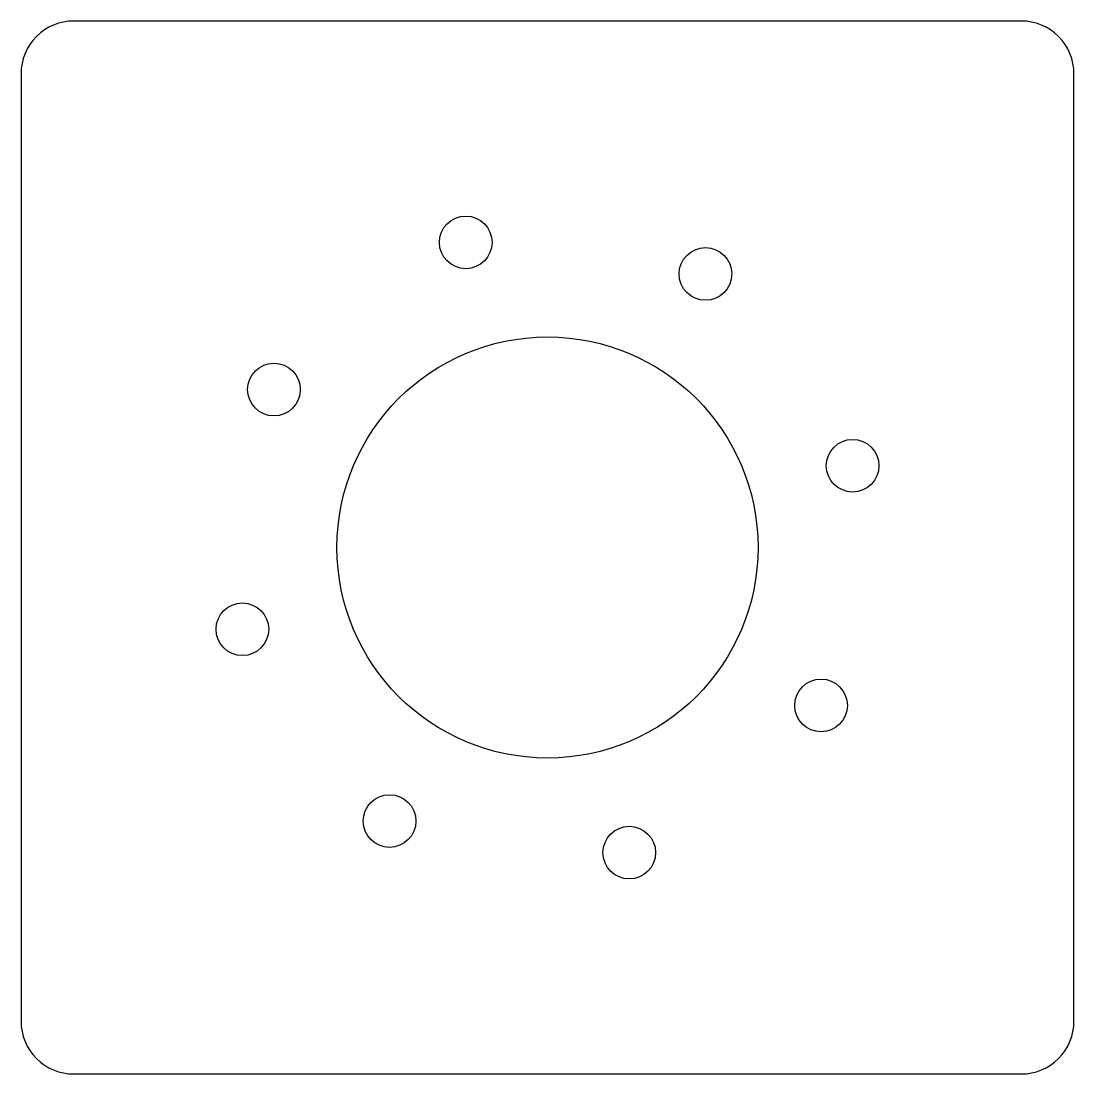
# Model space of a CAD drawing. Header units: millimetres. Extents: x -10 to 10, y -10 to 10.
import ezdxf

# ---------------------------------------------------------------- set-up
doc = ezdxf.new("R2010")
doc.units = ezdxf.units.MM
doc.header["$MEASUREMENT"] = 0

msp = doc.modelspace()

# ---------------------------------------------------------------- linework, layer by layer
at = {"linetype": 'Continuous'}
msp.add_lwpolyline([(10, 9, 0.414214), (9, 10), (-9, 10, 0.414214), (-10, 9), (-10, -9, 0.414214), (-9, -10), (9, -10, 0.414214), (10, -9), (10, 9, 0.414214)], format="xyb", close=True, dxfattribs=at)
for centre, radius in [((-1.553, 5.796), 0.5), ((3, 5.196), 0.5), ((0, 0), 4), ((-5.196, 3), 0.5), ((5.796, 1.553), 0.5), ((-5.796, -1.553), 0.5), ((5.196, -3), 0.5), ((-3, -5.196), 0.5), ((1.553, -5.796), 0.5)]:
    msp.add_circle(centre, radius, dxfattribs=at)

doc.saveas('drawing.dxf')
